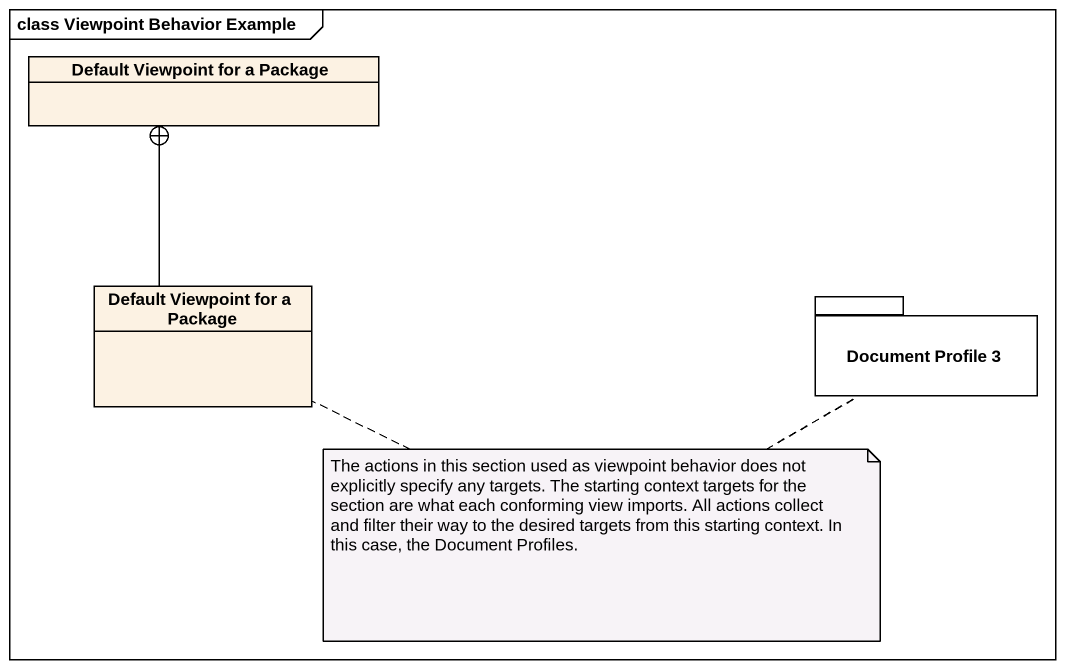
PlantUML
@startuml
mainframe class Viewpoint Behavior Example
hide circle
hide empty members
class "Default Viewpoint for a Package" as Default_Viewpoint_for_a
class "Default Viewpoint for a Package" as Default_Viewpoint_for_a_2
package "Document Profile 3" as Document_Profile_3 {
}
Default_Viewpoint_for_a_2 -up-+ Default_Viewpoint_for_a
note as N1
  The actions in this section used as viewpoint behavior does not explicitly specify any targets. The starting context targets for the section are what each conforming view imports. All actions collect and filter their way to the desired targets from this starting context. In this case, the Document Profiles.
end note
N1 .. Default_Viewpoint_for_a_2
N1 .. Document_Profile_3
@enduml
